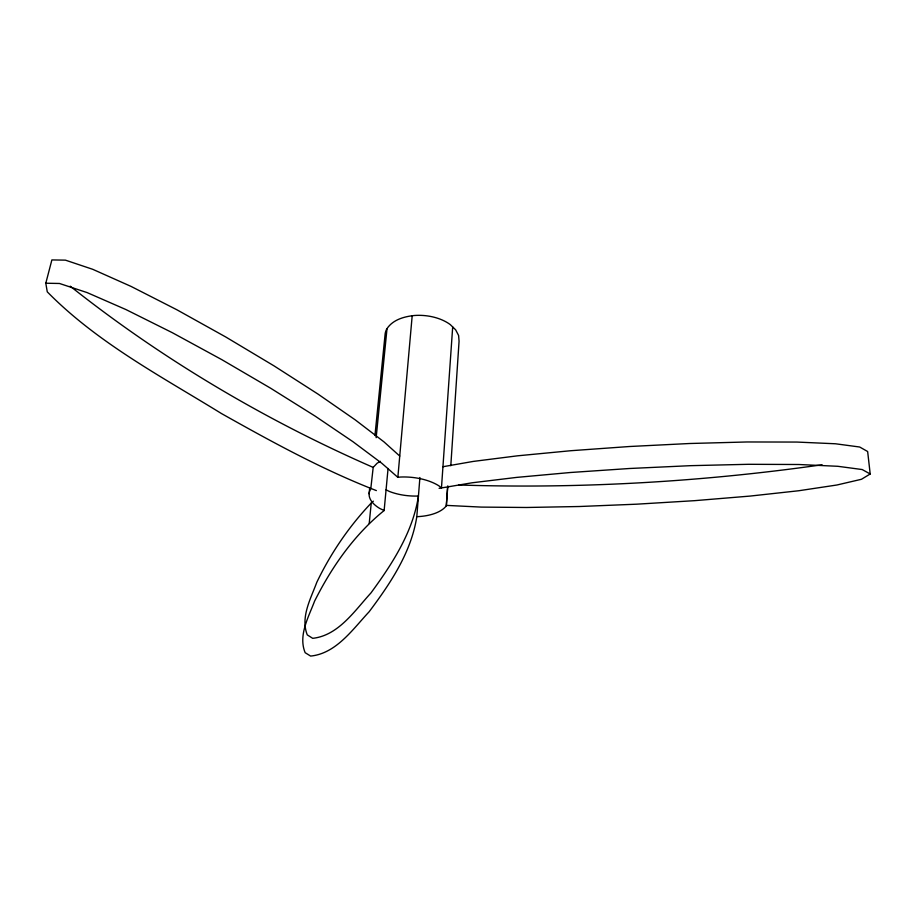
<?xml version="1.0" encoding="UTF-8"?>
<svg xmlns="http://www.w3.org/2000/svg" width="916" height="916" viewBox="0 0 916 916"><rect width="100%" height="100%" fill="white"/><g stroke="black" fill="none" stroke-linecap="round" stroke-linejoin="round"><path stroke-width="1.37" d="M450.798 465.752L459.065 341.279L458.607 335.496L455.641 329.806L450.306 324.63A37.155 22.007 4.6 0 0 414.547 315.482C404.151 316.535 392.643 319.718 386.712 329.062A37.155 22.007 4.6 0 0 385.064 334.661L374.953 435.524M388.063 468.488L384.136 510.533C354.217 534.726 331.718 566.981 314.577 601.171C308.543 617.155 298.066 635.464 305.154 652.696L310.627 656.074C336.286 653.52 352.809 629.166 369.137 611.762C390.399 583.412 411.25 552.382 416.803 516.681A39.846 19.671 4.8 0 0 446.321 505.792L447.569 487.335M446.321 505.792L447.81 485.858M452.687 326.932L441.466 487.942L438.89 485.835A39.846 19.671 4.8 0 0 400.395 477.041L397.853 477.339L381.915 463.359L352.866 441.638L315.15 416.127L270.598 388.201L221.832 359.667L172.288 332.68L125.984 309.585L87.123 292.593L59.483 283.479L45.8 283.227L47.266 291.838C97.176 342.641 161.342 376.465 221.454 413.54C271.731 441.81 322.524 469.668 376.373 490.598M416.803 516.681L419.906 477.522M397.853 477.339L412.177 315.86M380.483 461.343L377.163 463.187L373.19 467.4L370.785 488.766A39.846 19.671 4.8 0 0 379.728 508.437L384.136 510.533M376.155 437.676L387.01 328.695M369.217 523.471L371.243 503.033L373.362 501.155M369.125 493.758L369.686 488.079M45.8 283.227L51.88 259.926L65.425 260.144L92.722 269.304L131.102 286.433L176.822 309.745L225.748 336.985L273.93 365.816L317.966 394.063L355.248 419.883L383.976 441.878L399.742 456.054M371.243 503.033C349.042 526.379 330.733 553.287 316.799 582.313C310.753 598.675 300.299 617.281 307.272 634.891L312.7 638.326C338.496 635.532 354.71 610.628 370.934 592.973C392.185 563.947 412.898 532.242 418.44 496.014A39.491 20.015 4.8 0 1 389.449 491.491L386.071 489.842M442.943 466.725L473.24 461.424L517.471 455.825L570.691 450.729L629.452 446.516L689.714 443.504L747.009 441.97L796.931 442.062L835.507 443.779L859.689 447.019L867.647 451.519L870.2 473.984L861.441 479.286L836.88 485.011L798.741 490.747L750.147 496.071L694.797 500.651L636.563 504.189L579.278 506.514L526.471 507.487L481.278 507.098L446.504 505.392M439.096 488.343L472.026 482.801L516.658 477.396L570.359 472.507L629.693 468.488L690.527 465.671L748.383 464.298L798.798 464.504L837.751 466.29L862.174 469.542L870.2 473.984M822.099 464.778C702.011 481.85 580.172 488.915 458.927 484.988M373.19 467.4C265.274 420.181 162.521 359.427 70.2 286.181"/></g></svg>
